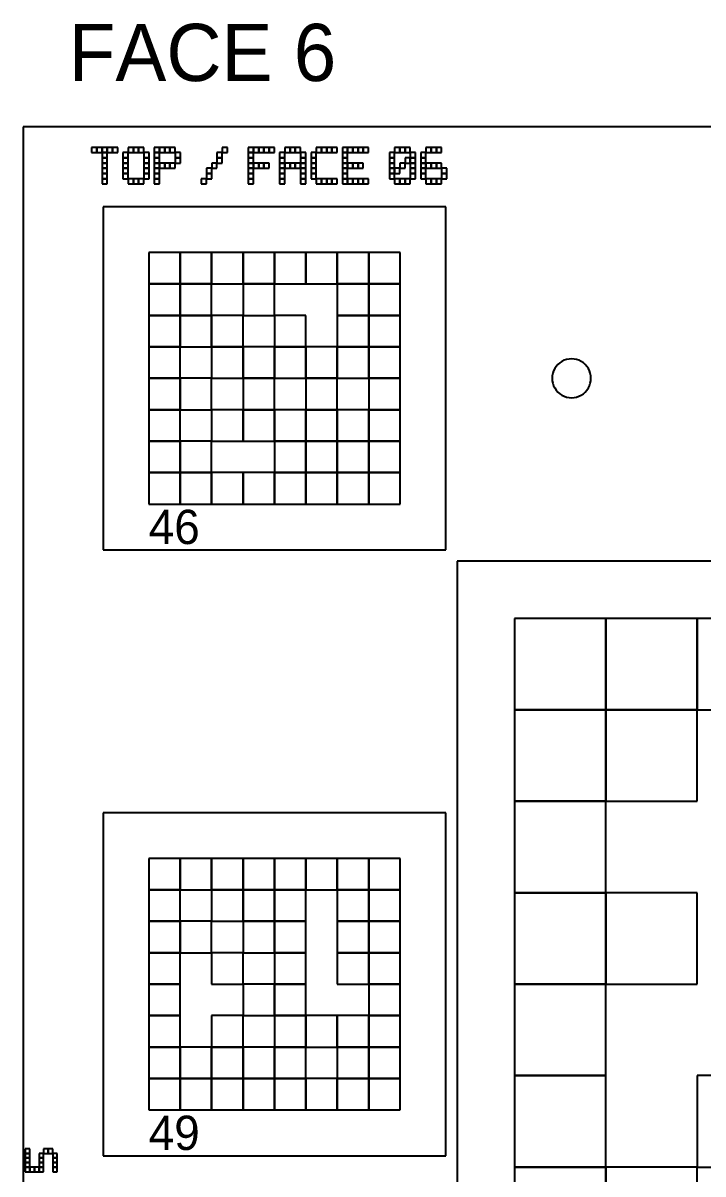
# Model space of a CAD drawing. Extents: x 0 to 490, y -8 to 329.
# Drawn here: x 340 to 399.5, y 58.4 to 159.1 of the extents above; entities that cross this region are included whole.
import ezdxf

# ---------------------------------------------------------------- set-up
doc = ezdxf.new("R2010")
doc.units = 0
for name, color, linetype in [('BLACK_POCKET', 7, 'CONTINUOUS'), ('BOARD_TEXT', 2, 'CONTINUOUS'), ('CUT', 1, 'CONTINUOUS'), ('LABEL', 3, 'CONTINUOUS'), ('MOUNT_HOLE', 5, 'CONTINUOUS'), ('QUIET_ZONE', 4, 'CONTINUOUS'), ('TAG_BOUNDARY', 8, 'CONTINUOUS')]:
    doc.layers.add(name, color=color, linetype=linetype)

msp = doc.modelspace()

# ---------------------------------------------------------------- linework, layer by layer
at = {"layer": 'BLACK_POCKET'}
for p, q in [((353.75, 139), (351, 139)), ((351, 139), (351, 136.25)), ((353.75, 136.25), (353.75, 139)), ((356.5, 139), (353.75, 139)), ((353.75, 139), (353.75, 136.25)), ((356.5, 136.25), (356.5, 139)), ((359.25, 139), (356.5, 139)), ((356.5, 139), (356.5, 136.25)), ((359.25, 136.25), (359.25, 139)), ((362, 139), (359.25, 139)), ((359.25, 139), (359.25, 136.25)), ((362, 136.25), (362, 139)), ((364.75, 139), (362, 139)), ((362, 139), (362, 136.25)), ((364.75, 136.25), (364.75, 139)), ((367.5, 139), (364.75, 139)), ((364.75, 139), (364.75, 136.25)), ((367.5, 136.25), (367.5, 139)), ((370.25, 139), (367.5, 139)), ((367.5, 139), (367.5, 136.25)), ((370.25, 136.25), (370.25, 139)), ((373, 139), (370.25, 139)), ((370.25, 139), (370.25, 136.25)), ((373, 136.25), (373, 139)), ((351, 136.25), (353.75, 136.25)), ((353.75, 136.25), (351, 136.25)), ((351, 136.25), (351, 133.5)), ((353.75, 136.25), (356.5, 136.25)), ((353.75, 133.5), (353.75, 136.25)), ((356.5, 136.25), (353.75, 136.25)), ((353.75, 136.25), (353.75, 133.5)), ((356.5, 136.25), (359.25, 136.25)), ((356.5, 133.5), (356.5, 136.25)), ((359.25, 136.25), (362, 136.25)), ((362, 136.25), (359.25, 136.25)), ((359.25, 136.25), (359.25, 133.5)), ((362, 136.25), (364.75, 136.25)), ((362, 133.5), (362, 136.25)), ((364.75, 136.25), (367.5, 136.25)), ((367.5, 136.25), (370.25, 136.25)), ((370.25, 136.25), (367.5, 136.25)), ((367.5, 136.25), (367.5, 133.5)), ((370.25, 136.25), (373, 136.25)), ((370.25, 133.5), (370.25, 136.25)), ((373, 136.25), (370.25, 136.25)), ((370.25, 136.25), (370.25, 133.5)), ((373, 133.5), (373, 136.25)), ((351, 133.5), (353.75, 133.5)), ((353.75, 133.5), (351, 133.5)), ((351, 133.5), (351, 130.75)), ((353.75, 133.5), (356.5, 133.5)), ((353.75, 130.75), (353.75, 133.5)), ((356.5, 133.5), (353.75, 133.5)), ((353.75, 133.5), (353.75, 130.75)), ((356.5, 130.75), (356.5, 133.5)), ((359.25, 133.5), (356.5, 133.5)), ((356.5, 133.5), (356.5, 130.75)), ((359.25, 133.5), (362, 133.5)), ((359.25, 130.75), (359.25, 133.5)), ((364.75, 133.5), (362, 133.5)), ((362, 133.5), (362, 130.75)), ((364.75, 130.75), (364.75, 133.5)), ((367.5, 133.5), (370.25, 133.5)), ((370.25, 133.5), (367.5, 133.5)), ((367.5, 133.5), (367.5, 130.75)), ((370.25, 133.5), (373, 133.5)), ((370.25, 130.75), (370.25, 133.5)), ((373, 133.5), (370.25, 133.5)), ((370.25, 133.5), (370.25, 130.75)), ((373, 130.75), (373, 133.5)), ((351, 130.75), (353.75, 130.75)), ((353.75, 130.75), (351, 130.75)), ((351, 130.75), (351, 128)), ((353.75, 130.75), (356.5, 130.75)), ((353.75, 128), (353.75, 130.75)), ((356.5, 130.75), (359.25, 130.75)), ((359.25, 130.75), (356.5, 130.75)), ((356.5, 130.75), (356.5, 128)), ((359.25, 128), (359.25, 130.75)), ((362, 130.75), (359.25, 130.75)), ((359.25, 130.75), (359.25, 128)), ((362, 130.75), (364.75, 130.75)), ((362, 128), (362, 130.75)), ((364.75, 130.75), (362, 130.75)), ((362, 130.75), (362, 128)), ((364.75, 128), (364.75, 130.75)), ((367.5, 130.75), (364.75, 130.75)), ((364.75, 130.75), (364.75, 128)), ((367.5, 130.75), (370.25, 130.75)), ((367.5, 128), (367.5, 130.75)), ((370.25, 130.75), (367.5, 130.75)), ((367.5, 130.75), (367.5, 128)), ((370.25, 130.75), (373, 130.75)), ((370.25, 128), (370.25, 130.75)), ((373, 130.75), (370.25, 130.75)), ((370.25, 130.75), (370.25, 128)), ((373, 128), (373, 130.75)), ((351, 128), (353.75, 128)), ((353.75, 128), (351, 128)), ((351, 128), (351, 125.25)), ((353.75, 125.25), (353.75, 128)), ((356.5, 128), (353.75, 128)), ((353.75, 128), (353.75, 125.25)), ((356.5, 128), (359.25, 128)), ((356.5, 125.25), (356.5, 128)), ((359.25, 128), (362, 128)), ((362, 128), (359.25, 128)), ((359.25, 128), (359.25, 125.25)), ((362, 128), (364.75, 128)), ((362, 125.25), (362, 128)), ((364.75, 128), (367.5, 128)), ((367.5, 128), (364.75, 128)), ((364.75, 128), (364.75, 125.25)), ((367.5, 128), (370.25, 128)), ((367.5, 125.25), (367.5, 128)), ((370.25, 128), (373, 128)), ((373, 128), (370.25, 128)), ((370.25, 128), (370.25, 125.25)), ((373, 125.25), (373, 128)), ((351, 125.25), (353.75, 125.25)), ((353.75, 125.25), (351, 125.25)), ((351, 125.25), (351, 122.5)), ((353.75, 125.25), (356.5, 125.25)), ((353.75, 122.5), (353.75, 125.25)), ((359.25, 125.25), (356.5, 125.25)), ((356.5, 125.25), (356.5, 122.5)), ((359.25, 125.25), (362, 125.25)), ((359.25, 122.5), (359.25, 125.25)), ((362, 125.25), (359.25, 125.25)), ((359.25, 125.25), (359.25, 122.5)), ((362, 122.5), (362, 125.25)), ((364.75, 125.25), (362, 125.25)), ((362, 125.25), (362, 122.5)), ((364.75, 125.25), (367.5, 125.25)), ((364.75, 122.5), (364.75, 125.25)), ((367.5, 125.25), (364.75, 125.25)), ((364.75, 125.25), (364.75, 122.5)), ((367.5, 122.5), (367.5, 125.25)), ((370.25, 125.25), (367.5, 125.25)), ((367.5, 125.25), (367.5, 122.5)), ((370.25, 125.25), (373, 125.25)), ((370.25, 122.5), (370.25, 125.25)), ((373, 125.25), (370.25, 125.25)), ((370.25, 125.25), (370.25, 122.5)), ((373, 122.5), (373, 125.25)), ((351, 122.5), (353.75, 122.5)), ((353.75, 122.5), (351, 122.5)), ((351, 122.5), (351, 119.75)), ((353.75, 119.75), (353.75, 122.5)), ((356.5, 122.5), (353.75, 122.5)), ((353.75, 122.5), (353.75, 119.75)), ((356.5, 122.5), (359.25, 122.5)), ((356.5, 119.75), (356.5, 122.5)), ((359.25, 122.5), (362, 122.5)), ((362, 122.5), (364.75, 122.5)), ((364.75, 122.5), (362, 122.5)), ((362, 122.5), (362, 119.75)), ((364.75, 122.5), (367.5, 122.5)), ((364.75, 119.75), (364.75, 122.5)), ((367.5, 122.5), (364.75, 122.5)), ((364.75, 122.5), (364.75, 119.75)), ((367.5, 122.5), (370.25, 122.5)), ((367.5, 119.75), (367.5, 122.5)), ((370.25, 122.5), (367.5, 122.5)), ((367.5, 122.5), (367.5, 119.75)), ((370.25, 122.5), (373, 122.5)), ((370.25, 119.75), (370.25, 122.5)), ((373, 122.5), (370.25, 122.5)), ((370.25, 122.5), (370.25, 119.75)), ((373, 119.75), (373, 122.5)), ((351, 119.75), (353.75, 119.75)), ((353.75, 119.75), (351, 119.75)), ((351, 119.75), (351, 117)), ((353.75, 119.75), (356.5, 119.75)), ((353.75, 117), (353.75, 119.75)), ((356.5, 119.75), (353.75, 119.75)), ((353.75, 119.75), (353.75, 117)), ((356.5, 117), (356.5, 119.75)), ((359.25, 119.75), (356.5, 119.75)), ((356.5, 119.75), (356.5, 117)), ((359.25, 117), (359.25, 119.75)), ((362, 119.75), (359.25, 119.75)), ((359.25, 119.75), (359.25, 117)), ((362, 119.75), (364.75, 119.75)), ((362, 117), (362, 119.75)), ((364.75, 119.75), (362, 119.75)), ((362, 119.75), (362, 117)), ((364.75, 119.75), (367.5, 119.75)), ((364.75, 117), (364.75, 119.75)), ((367.5, 119.75), (364.75, 119.75)), ((364.75, 119.75), (364.75, 117)), ((367.5, 119.75), (370.25, 119.75)), ((367.5, 117), (367.5, 119.75)), ((370.25, 119.75), (367.5, 119.75)), ((367.5, 119.75), (367.5, 117)), ((370.25, 119.75), (373, 119.75)), ((370.25, 117), (370.25, 119.75)), ((373, 119.75), (370.25, 119.75)), ((370.25, 119.75), (370.25, 117)), ((373, 117), (373, 119.75)), ((351, 117), (353.75, 117)), ((353.75, 117), (356.5, 117)), ((356.5, 117), (359.25, 117)), ((359.25, 117), (362, 117)), ((362, 117), (364.75, 117)), ((364.75, 117), (367.5, 117)), ((367.5, 117), (370.25, 117)), ((370.25, 117), (373, 117)), ((391, 107), (383, 107)), ((383, 107), (383, 99)), ((391, 99), (391, 107)), ((399, 107), (391, 107)), ((391, 107), (391, 99)), ((399, 99), (399, 107)), ((407, 107), (399, 107)), ((399, 107), (399, 99)), ((383, 99), (391, 99)), ((391, 99), (383, 99)), ((383, 99), (383, 91)), ((391, 99), (399, 99)), ((391, 91), (391, 99)), ((399, 99), (391, 99)), ((391, 99), (391, 91)), ((399, 99), (407, 99)), ((399, 91), (399, 99)), ((383, 91), (391, 91)), ((391, 91), (383, 91)), ((383, 91), (383, 83)), ((391, 91), (399, 91)), ((391, 83), (391, 91)), ((353.75, 86), (351, 86)), ((351, 86), (351, 83.25)), ((353.75, 83.25), (353.75, 86)), ((356.5, 86), (353.75, 86)), ((353.75, 86), (353.75, 83.25)), ((356.5, 83.25), (356.5, 86)), ((359.25, 86), (356.5, 86)), ((356.5, 86), (356.5, 83.25)), ((359.25, 83.25), (359.25, 86)), ((362, 86), (359.25, 86)), ((359.25, 86), (359.25, 83.25)), ((362, 83.25), (362, 86)), ((364.75, 86), (362, 86)), ((362, 86), (362, 83.25)), ((364.75, 83.25), (364.75, 86)), ((367.5, 86), (364.75, 86)), ((364.75, 86), (364.75, 83.25)), ((367.5, 83.25), (367.5, 86)), ((370.25, 86), (367.5, 86)), ((367.5, 86), (367.5, 83.25)), ((370.25, 83.25), (370.25, 86)), ((373, 86), (370.25, 86)), ((370.25, 86), (370.25, 83.25)), ((373, 83.25), (373, 86)), ((351, 83.25), (353.75, 83.25)), ((353.75, 83.25), (351, 83.25)), ((351, 83.25), (351, 80.5)), ((353.75, 83.25), (356.5, 83.25)), ((353.75, 80.5), (353.75, 83.25)), ((356.5, 83.25), (359.25, 83.25)), ((359.25, 83.25), (356.5, 83.25)), ((356.5, 83.25), (356.5, 80.5)), ((359.25, 83.25), (362, 83.25)), ((359.25, 80.5), (359.25, 83.25)), ((362, 83.25), (359.25, 83.25)), ((359.25, 83.25), (359.25, 80.5)), ((362, 83.25), (364.75, 83.25)), ((362, 80.5), (362, 83.25)), ((364.75, 83.25), (362, 83.25)), ((362, 83.25), (362, 80.5)), ((364.75, 83.25), (367.5, 83.25)), ((364.75, 80.5), (364.75, 83.25)), ((367.5, 83.25), (370.25, 83.25)), ((370.25, 83.25), (367.5, 83.25)), ((367.5, 83.25), (367.5, 80.5)), ((370.25, 83.25), (373, 83.25)), ((370.25, 80.5), (370.25, 83.25)), ((373, 83.25), (370.25, 83.25)), ((370.25, 83.25), (370.25, 80.5)), ((373, 80.5), (373, 83.25)), ((383, 83), (391, 83)), ((391, 83), (383, 83)), ((383, 83), (383, 75)), ((391, 75), (391, 83)), ((399, 83), (391, 83)), ((391, 83), (391, 75)), ((399, 75), (399, 83)), ((351, 80.5), (353.75, 80.5)), ((353.75, 80.5), (351, 80.5)), ((351, 80.5), (351, 77.75)), ((353.75, 77.75), (353.75, 80.5)), ((356.5, 80.5), (353.75, 80.5)), ((353.75, 80.5), (353.75, 77.75)), ((356.5, 80.5), (359.25, 80.5)), ((356.5, 77.75), (356.5, 80.5)), ((359.25, 80.5), (362, 80.5)), ((362, 80.5), (359.25, 80.5)), ((359.25, 80.5), (359.25, 77.75)), ((362, 80.5), (364.75, 80.5)), ((362, 77.75), (362, 80.5)), ((364.75, 80.5), (362, 80.5)), ((362, 80.5), (362, 77.75)), ((364.75, 77.75), (364.75, 80.5)), ((367.5, 80.5), (370.25, 80.5)), ((370.25, 80.5), (367.5, 80.5)), ((367.5, 80.5), (367.5, 77.75)), ((370.25, 80.5), (373, 80.5)), ((370.25, 77.75), (370.25, 80.5)), ((373, 80.5), (370.25, 80.5)), ((370.25, 80.5), (370.25, 77.75)), ((373, 77.75), (373, 80.5)), ((351, 77.75), (353.75, 77.75)), ((353.75, 77.75), (351, 77.75)), ((351, 77.75), (351, 75)), ((353.75, 77.75), (356.5, 77.75)), ((353.75, 75), (353.75, 77.75)), ((359.25, 77.75), (356.5, 77.75)), ((356.5, 77.75), (356.5, 75)), ((359.25, 77.75), (362, 77.75)), ((359.25, 75), (359.25, 77.75)), ((362, 77.75), (364.75, 77.75)), ((364.75, 77.75), (362, 77.75)), ((362, 77.75), (362, 75)), ((364.75, 75), (364.75, 77.75)), ((367.5, 77.75), (370.25, 77.75)), ((370.25, 77.75), (367.5, 77.75)), ((367.5, 77.75), (367.5, 75)), ((370.25, 77.75), (373, 77.75)), ((370.25, 75), (370.25, 77.75)), ((373, 77.75), (370.25, 77.75)), ((370.25, 77.75), (370.25, 75)), ((373, 75), (373, 77.75)), ((351, 75), (353.75, 75)), ((353.75, 75), (351, 75)), ((351, 75), (351, 72.25)), ((353.75, 72.25), (353.75, 75)), ((356.5, 75), (359.25, 75)), ((362, 75), (359.25, 75)), ((359.25, 75), (359.25, 72.25)), ((362, 75), (364.75, 75)), ((362, 72.25), (362, 75)), ((364.75, 75), (362, 75)), ((362, 75), (362, 72.25)), ((364.75, 72.25), (364.75, 75)), ((367.5, 75), (370.25, 75)), ((370.25, 75), (373, 75)), ((373, 75), (370.25, 75)), ((370.25, 75), (370.25, 72.25)), ((373, 72.25), (373, 75)), ((383, 75), (391, 75)), ((391, 75), (383, 75)), ((383, 75), (383, 67)), ((391, 75), (399, 75)), ((391, 67), (391, 75)), ((351, 72.25), (353.75, 72.25)), ((353.75, 72.25), (351, 72.25)), ((351, 72.25), (351, 69.5)), ((353.75, 69.5), (353.75, 72.25)), ((359.25, 72.25), (356.5, 72.25)), ((356.5, 72.25), (356.5, 69.5)), ((359.25, 72.25), (362, 72.25)), ((359.25, 69.5), (359.25, 72.25)), ((362, 72.25), (364.75, 72.25)), ((364.75, 72.25), (362, 72.25)), ((362, 72.25), (362, 69.5)), ((364.75, 69.5), (364.75, 72.25)), ((367.5, 72.25), (364.75, 72.25)), ((364.75, 72.25), (364.75, 69.5)), ((367.5, 69.5), (367.5, 72.25)), ((370.25, 72.25), (367.5, 72.25)), ((367.5, 72.25), (367.5, 69.5)), ((370.25, 72.25), (373, 72.25)), ((370.25, 69.5), (370.25, 72.25)), ((373, 72.25), (370.25, 72.25)), ((370.25, 72.25), (370.25, 69.5)), ((373, 69.5), (373, 72.25)), ((351, 69.5), (353.75, 69.5)), ((353.75, 69.5), (351, 69.5)), ((351, 69.5), (351, 66.75)), ((353.75, 66.75), (353.75, 69.5)), ((356.5, 69.5), (353.75, 69.5)), ((353.75, 69.5), (353.75, 66.75)), ((356.5, 69.5), (359.25, 69.5)), ((356.5, 66.75), (356.5, 69.5)), ((359.25, 69.5), (356.5, 69.5)), ((356.5, 69.5), (356.5, 66.75)), ((359.25, 66.75), (359.25, 69.5)), ((362, 69.5), (359.25, 69.5)), ((359.25, 69.5), (359.25, 66.75)), ((362, 69.5), (364.75, 69.5)), ((362, 66.75), (362, 69.5)), ((364.75, 69.5), (362, 69.5)), ((362, 69.5), (362, 66.75)), ((364.75, 69.5), (367.5, 69.5)), ((364.75, 66.75), (364.75, 69.5)), ((367.5, 69.5), (370.25, 69.5)), ((370.25, 69.5), (367.5, 69.5)), ((367.5, 69.5), (367.5, 66.75)), ((370.25, 69.5), (373, 69.5)), ((370.25, 66.75), (370.25, 69.5)), ((373, 69.5), (370.25, 69.5)), ((370.25, 69.5), (370.25, 66.75)), ((373, 66.75), (373, 69.5)), ((351, 66.75), (353.75, 66.75)), ((353.75, 66.75), (351, 66.75)), ((351, 66.75), (351, 64)), ((353.75, 66.75), (356.5, 66.75)), ((353.75, 64), (353.75, 66.75)), ((356.5, 66.75), (353.75, 66.75)), ((353.75, 66.75), (353.75, 64)), ((356.5, 66.75), (359.25, 66.75)), ((356.5, 64), (356.5, 66.75)), ((359.25, 66.75), (356.5, 66.75)), ((356.5, 66.75), (356.5, 64)), ((359.25, 66.75), (362, 66.75)), ((359.25, 64), (359.25, 66.75)), ((362, 66.75), (359.25, 66.75)), ((359.25, 66.75), (359.25, 64)), ((362, 66.75), (364.75, 66.75)), ((362, 64), (362, 66.75)), ((364.75, 66.75), (362, 66.75)), ((362, 66.75), (362, 64)), ((364.75, 64), (364.75, 66.75)), ((367.5, 66.75), (364.75, 66.75)), ((364.75, 66.75), (364.75, 64)), ((367.5, 66.75), (370.25, 66.75)), ((367.5, 64), (367.5, 66.75)), ((370.25, 66.75), (367.5, 66.75)), ((367.5, 66.75), (367.5, 64)), ((370.25, 66.75), (373, 66.75)), ((370.25, 64), (370.25, 66.75)), ((373, 66.75), (370.25, 66.75)), ((370.25, 66.75), (370.25, 64)), ((373, 64), (373, 66.75)), ((383, 67), (391, 67)), ((391, 67), (383, 67)), ((383, 67), (383, 59)), ((391, 59), (391, 67)), ((407, 67), (399, 67)), ((399, 67), (399, 59)), ((351, 64), (353.75, 64)), ((353.75, 64), (356.5, 64)), ((356.5, 64), (359.25, 64)), ((359.25, 64), (362, 64)), ((362, 64), (364.75, 64)), ((364.75, 64), (367.5, 64)), ((367.5, 64), (370.25, 64)), ((370.25, 64), (373, 64)), ((383, 59), (391, 59)), ((391, 59), (383, 59)), ((383, 59), (383, 51)), ((391, 51), (391, 59)), ((399, 59), (391, 59)), ((391, 59), (391, 51)), ((399, 59), (407, 59)), ((399, 51), (399, 59))]:
    msp.add_line(p, q, dxfattribs=at)
at = {"layer": 'BOARD_TEXT'}
for p, q in [((346.457143, 148.2), (346, 148.2)), ((346, 148.2), (346, 147.742857)), ((346.457143, 147.742857), (346.457143, 148.2)), ((346.914286, 148.2), (346.457143, 148.2)), ((346.457143, 148.2), (346.457143, 147.742857)), ((346.914286, 147.742857), (346.914286, 148.2)), ((347.371429, 148.2), (346.914286, 148.2)), ((346.914286, 148.2), (346.914286, 147.742857)), ((347.371429, 147.742857), (347.371429, 148.2)), ((347.828571, 148.2), (347.371429, 148.2)), ((347.371429, 148.2), (347.371429, 147.742857)), ((347.828571, 147.742857), (347.828571, 148.2)), ((348.285714, 148.2), (347.828571, 148.2)), ((347.828571, 148.2), (347.828571, 147.742857)), ((348.285714, 147.742857), (348.285714, 148.2)), ((349.657143, 148.2), (349.2, 148.2)), ((349.2, 148.2), (349.2, 147.742857)), ((349.657143, 147.742857), (349.657143, 148.2)), ((350.114286, 148.2), (349.657143, 148.2)), ((349.657143, 148.2), (349.657143, 147.742857)), ((350.114286, 147.742857), (350.114286, 148.2)), ((350.571429, 148.2), (350.114286, 148.2)), ((350.114286, 148.2), (350.114286, 147.742857)), ((350.571429, 147.742857), (350.571429, 148.2)), ((351.942857, 148.2), (351.485714, 148.2)), ((351.485714, 148.2), (351.485714, 147.742857)), ((351.942857, 147.742857), (351.942857, 148.2)), ((352.4, 148.2), (351.942857, 148.2)), ((351.942857, 148.2), (351.942857, 147.742857)), ((352.4, 147.742857), (352.4, 148.2)), ((352.857143, 148.2), (352.4, 148.2)), ((352.4, 148.2), (352.4, 147.742857)), ((352.857143, 147.742857), (352.857143, 148.2)), ((353.314286, 148.2), (352.857143, 148.2)), ((352.857143, 148.2), (352.857143, 147.742857)), ((353.314286, 147.742857), (353.314286, 148.2)), ((357.885714, 148.2), (357.428571, 148.2)), ((357.428571, 148.2), (357.428571, 147.742857)), ((357.885714, 147.742857), (357.885714, 148.2)), ((360.171429, 148.2), (359.714286, 148.2)), ((359.714286, 148.2), (359.714286, 147.742857)), ((360.171429, 147.742857), (360.171429, 148.2)), ((360.628571, 148.2), (360.171429, 148.2)), ((360.171429, 148.2), (360.171429, 147.742857)), ((360.628571, 147.742857), (360.628571, 148.2)), ((361.085714, 148.2), (360.628571, 148.2)), ((360.628571, 148.2), (360.628571, 147.742857)), ((361.085714, 147.742857), (361.085714, 148.2)), ((361.542857, 148.2), (361.085714, 148.2)), ((361.085714, 148.2), (361.085714, 147.742857)), ((361.542857, 147.742857), (361.542857, 148.2)), ((362, 148.2), (361.542857, 148.2)), ((361.542857, 148.2), (361.542857, 147.742857)), ((362, 147.742857), (362, 148.2)), ((363.371429, 148.2), (362.914286, 148.2)), ((362.914286, 148.2), (362.914286, 147.742857)), ((363.371429, 147.742857), (363.371429, 148.2)), ((363.828571, 148.2), (363.371429, 148.2)), ((363.371429, 148.2), (363.371429, 147.742857)), ((363.828571, 147.742857), (363.828571, 148.2)), ((364.285714, 148.2), (363.828571, 148.2)), ((363.828571, 148.2), (363.828571, 147.742857)), ((364.285714, 147.742857), (364.285714, 148.2)), ((366.114286, 148.2), (365.657143, 148.2)), ((365.657143, 148.2), (365.657143, 147.742857)), ((366.114286, 147.742857), (366.114286, 148.2)), ((366.571429, 148.2), (366.114286, 148.2)), ((366.114286, 148.2), (366.114286, 147.742857)), ((366.571429, 147.742857), (366.571429, 148.2)), ((367.028571, 148.2), (366.571429, 148.2)), ((366.571429, 148.2), (366.571429, 147.742857)), ((367.028571, 147.742857), (367.028571, 148.2)), ((367.485714, 148.2), (367.028571, 148.2)), ((367.028571, 148.2), (367.028571, 147.742857)), ((367.485714, 147.742857), (367.485714, 148.2)), ((368.4, 148.2), (367.942857, 148.2)), ((367.942857, 148.2), (367.942857, 147.742857)), ((368.4, 147.742857), (368.4, 148.2)), ((368.857143, 148.2), (368.4, 148.2)), ((368.4, 148.2), (368.4, 147.742857)), ((368.857143, 147.742857), (368.857143, 148.2)), ((369.314286, 148.2), (368.857143, 148.2)), ((368.857143, 148.2), (368.857143, 147.742857)), ((369.314286, 147.742857), (369.314286, 148.2)), ((369.771429, 148.2), (369.314286, 148.2)), ((369.314286, 148.2), (369.314286, 147.742857)), ((369.771429, 147.742857), (369.771429, 148.2)), ((370.228571, 148.2), (369.771429, 148.2)), ((369.771429, 148.2), (369.771429, 147.742857)), ((370.228571, 147.742857), (370.228571, 148.2)), ((372.971429, 148.2), (372.514286, 148.2)), ((372.514286, 148.2), (372.514286, 147.742857)), ((372.971429, 147.742857), (372.971429, 148.2)), ((373.428571, 148.2), (372.971429, 148.2)), ((372.971429, 148.2), (372.971429, 147.742857)), ((373.428571, 147.742857), (373.428571, 148.2)), ((373.885714, 148.2), (373.428571, 148.2)), ((373.428571, 148.2), (373.428571, 147.742857)), ((373.885714, 147.742857), (373.885714, 148.2)), ((375.714286, 148.2), (375.257143, 148.2)), ((375.257143, 148.2), (375.257143, 147.742857)), ((375.714286, 147.742857), (375.714286, 148.2)), ((376.171429, 148.2), (375.714286, 148.2)), ((375.714286, 148.2), (375.714286, 147.742857)), ((376.171429, 147.742857), (376.171429, 148.2)), ((376.628571, 148.2), (376.171429, 148.2)), ((376.171429, 148.2), (376.171429, 147.742857)), ((376.628571, 147.742857), (376.628571, 148.2)), ((346, 147.742857), (346.457143, 147.742857)), ((346.457143, 147.742857), (346.914286, 147.742857)), ((346.914286, 147.742857), (347.371429, 147.742857)), ((347.371429, 147.742857), (346.914286, 147.742857)), ((346.914286, 147.742857), (346.914286, 147.285714)), ((346.914286, 147.285714), (347.371429, 147.285714)), ((347.371429, 147.285714), (346.914286, 147.285714)), ((346.914286, 147.285714), (346.914286, 146.828571)), ((347.371429, 147.742857), (347.828571, 147.742857)), ((347.371429, 147.285714), (347.371429, 147.742857)), ((347.371429, 146.828571), (347.371429, 147.285714)), ((347.828571, 147.742857), (348.285714, 147.742857)), ((349.2, 147.742857), (348.742857, 147.742857)), ((348.742857, 147.742857), (348.742857, 147.285714)), ((348.742857, 147.285714), (349.2, 147.285714)), ((349.2, 147.285714), (348.742857, 147.285714)), ((348.742857, 147.285714), (348.742857, 146.828571)), ((349.2, 147.742857), (349.657143, 147.742857)), ((349.2, 147.285714), (349.2, 147.742857)), ((349.2, 146.828571), (349.2, 147.285714)), ((349.657143, 147.742857), (350.114286, 147.742857)), ((350.114286, 147.742857), (350.571429, 147.742857)), ((351.028571, 147.742857), (350.571429, 147.742857)), ((350.571429, 147.742857), (350.571429, 147.285714)), ((350.571429, 147.285714), (351.028571, 147.285714)), ((351.028571, 147.285714), (350.571429, 147.285714)), ((350.571429, 147.285714), (350.571429, 146.828571)), ((351.028571, 147.285714), (351.028571, 147.742857)), ((351.028571, 146.828571), (351.028571, 147.285714)), ((351.485714, 147.742857), (351.942857, 147.742857)), ((351.942857, 147.742857), (351.485714, 147.742857)), ((351.485714, 147.742857), (351.485714, 147.285714)), ((351.485714, 147.285714), (351.942857, 147.285714)), ((351.942857, 147.285714), (351.485714, 147.285714)), ((351.485714, 147.285714), (351.485714, 146.828571)), ((351.942857, 147.742857), (352.4, 147.742857)), ((351.942857, 147.285714), (351.942857, 147.742857)), ((351.942857, 146.828571), (351.942857, 147.285714)), ((352.4, 147.742857), (352.857143, 147.742857)), ((352.857143, 147.742857), (353.314286, 147.742857)), ((353.771429, 147.742857), (353.314286, 147.742857)), ((353.314286, 147.742857), (353.314286, 147.285714)), ((353.314286, 147.285714), (353.771429, 147.285714)), ((353.771429, 147.285714), (353.314286, 147.285714)), ((353.314286, 147.285714), (353.314286, 146.828571)), ((353.771429, 147.285714), (353.771429, 147.742857)), ((353.771429, 146.828571), (353.771429, 147.285714)), ((357.428571, 147.742857), (356.971429, 147.742857)), ((356.971429, 147.742857), (356.971429, 147.285714)), ((356.971429, 147.285714), (357.428571, 147.285714)), ((357.428571, 147.285714), (356.971429, 147.285714)), ((356.971429, 147.285714), (356.971429, 146.828571)), ((357.428571, 147.742857), (357.885714, 147.742857)), ((357.428571, 147.285714), (357.428571, 147.742857)), ((357.428571, 146.828571), (357.428571, 147.285714)), ((359.714286, 147.742857), (360.171429, 147.742857)), ((360.171429, 147.742857), (359.714286, 147.742857)), ((359.714286, 147.742857), (359.714286, 147.285714)), ((359.714286, 147.285714), (360.171429, 147.285714)), ((360.171429, 147.285714), (359.714286, 147.285714)), ((359.714286, 147.285714), (359.714286, 146.828571)), ((360.171429, 147.742857), (360.628571, 147.742857)), ((360.171429, 147.285714), (360.171429, 147.742857)), ((360.171429, 146.828571), (360.171429, 147.285714)), ((360.628571, 147.742857), (361.085714, 147.742857)), ((361.085714, 147.742857), (361.542857, 147.742857)), ((361.542857, 147.742857), (362, 147.742857)), ((362.914286, 147.742857), (362.457143, 147.742857)), ((362.457143, 147.742857), (362.457143, 147.285714)), ((362.457143, 147.285714), (362.914286, 147.285714)), ((362.914286, 147.285714), (362.457143, 147.285714)), ((362.457143, 147.285714), (362.457143, 146.828571)), ((362.914286, 147.742857), (363.371429, 147.742857)), ((362.914286, 147.285714), (362.914286, 147.742857)), ((362.914286, 146.828571), (362.914286, 147.285714)), ((363.371429, 147.742857), (363.828571, 147.742857)), ((363.828571, 147.742857), (364.285714, 147.742857)), ((364.742857, 147.742857), (364.285714, 147.742857)), ((364.285714, 147.742857), (364.285714, 147.285714)), ((364.285714, 147.285714), (364.742857, 147.285714)), ((364.742857, 147.285714), (364.285714, 147.285714)), ((364.285714, 147.285714), (364.285714, 146.828571)), ((364.742857, 147.285714), (364.742857, 147.742857)), ((364.742857, 146.828571), (364.742857, 147.285714)), ((365.657143, 147.742857), (365.2, 147.742857)), ((365.2, 147.742857), (365.2, 147.285714)), ((365.2, 147.285714), (365.657143, 147.285714)), ((365.657143, 147.285714), (365.2, 147.285714)), ((365.2, 147.285714), (365.2, 146.828571)), ((365.657143, 147.742857), (366.114286, 147.742857)), ((365.657143, 147.285714), (365.657143, 147.742857)), ((365.657143, 146.828571), (365.657143, 147.285714)), ((366.114286, 147.742857), (366.571429, 147.742857)), ((366.571429, 147.742857), (367.028571, 147.742857)), ((367.028571, 147.742857), (367.485714, 147.742857)), ((367.942857, 147.742857), (368.4, 147.742857)), ((368.4, 147.742857), (367.942857, 147.742857)), ((367.942857, 147.742857), (367.942857, 147.285714)), ((367.942857, 147.285714), (368.4, 147.285714)), ((368.4, 147.285714), (367.942857, 147.285714)), ((367.942857, 147.285714), (367.942857, 146.828571)), ((368.4, 147.742857), (368.857143, 147.742857)), ((368.4, 147.285714), (368.4, 147.742857)), ((368.4, 146.828571), (368.4, 147.285714)), ((368.857143, 147.742857), (369.314286, 147.742857)), ((369.314286, 147.742857), (369.771429, 147.742857)), ((369.771429, 147.742857), (370.228571, 147.742857)), ((372.514286, 147.742857), (372.057143, 147.742857)), ((372.057143, 147.742857), (372.057143, 147.285714)), ((372.057143, 147.285714), (372.514286, 147.285714)), ((372.514286, 147.285714), (372.057143, 147.285714)), ((372.057143, 147.285714), (372.057143, 146.828571)), ((372.514286, 147.742857), (372.971429, 147.742857)), ((372.514286, 147.285714), (372.514286, 147.742857)), ((372.514286, 146.828571), (372.514286, 147.285714)), ((372.971429, 147.742857), (373.428571, 147.742857)), ((373.428571, 147.742857), (373.885714, 147.742857)), ((373.885714, 147.285714), (373.428571, 147.285714)), ((373.428571, 147.285714), (373.428571, 146.828571)), ((374.342857, 147.742857), (373.885714, 147.742857)), ((373.885714, 147.742857), (373.885714, 147.285714)), ((373.885714, 147.285714), (374.342857, 147.285714)), ((373.885714, 146.828571), (373.885714, 147.285714)), ((374.342857, 147.285714), (373.885714, 147.285714)), ((373.885714, 147.285714), (373.885714, 146.828571)), ((374.342857, 147.285714), (374.342857, 147.742857)), ((374.342857, 146.828571), (374.342857, 147.285714)), ((375.257143, 147.742857), (374.8, 147.742857)), ((374.8, 147.742857), (374.8, 147.285714)), ((374.8, 147.285714), (375.257143, 147.285714)), ((375.257143, 147.285714), (374.8, 147.285714)), ((374.8, 147.285714), (374.8, 146.828571)), ((375.257143, 147.742857), (375.714286, 147.742857)), ((375.257143, 147.285714), (375.257143, 147.742857)), ((375.257143, 146.828571), (375.257143, 147.285714)), ((375.714286, 147.742857), (376.171429, 147.742857)), ((376.171429, 147.742857), (376.628571, 147.742857)), ((346.914286, 146.828571), (347.371429, 146.828571)), ((347.371429, 146.828571), (346.914286, 146.828571)), ((346.914286, 146.828571), (346.914286, 146.371429)), ((346.914286, 146.371429), (347.371429, 146.371429)), ((347.371429, 146.371429), (346.914286, 146.371429)), ((346.914286, 146.371429), (346.914286, 145.914286)), ((347.371429, 146.371429), (347.371429, 146.828571)), ((347.371429, 145.914286), (347.371429, 146.371429)), ((348.742857, 146.828571), (349.2, 146.828571)), ((349.2, 146.828571), (348.742857, 146.828571)), ((348.742857, 146.828571), (348.742857, 146.371429)), ((348.742857, 146.371429), (349.2, 146.371429)), ((349.2, 146.371429), (348.742857, 146.371429)), ((348.742857, 146.371429), (348.742857, 145.914286)), ((349.2, 146.371429), (349.2, 146.828571)), ((349.2, 145.914286), (349.2, 146.371429)), ((350.571429, 146.828571), (351.028571, 146.828571)), ((351.028571, 146.828571), (350.571429, 146.828571)), ((350.571429, 146.828571), (350.571429, 146.371429)), ((350.571429, 146.371429), (351.028571, 146.371429)), ((351.028571, 146.371429), (350.571429, 146.371429)), ((350.571429, 146.371429), (350.571429, 145.914286)), ((351.028571, 146.371429), (351.028571, 146.828571)), ((351.028571, 145.914286), (351.028571, 146.371429)), ((351.485714, 146.828571), (351.942857, 146.828571)), ((351.942857, 146.828571), (351.485714, 146.828571)), ((351.485714, 146.828571), (351.485714, 146.371429)), ((351.485714, 146.371429), (351.942857, 146.371429)), ((351.942857, 146.371429), (351.485714, 146.371429)), ((351.485714, 146.371429), (351.485714, 145.914286)), ((351.942857, 146.371429), (351.942857, 146.828571)), ((352.4, 146.828571), (351.942857, 146.828571)), ((351.942857, 146.828571), (351.942857, 146.371429)), ((351.942857, 146.371429), (352.4, 146.371429)), ((351.942857, 145.914286), (351.942857, 146.371429)), ((352.4, 146.371429), (352.4, 146.828571)), ((352.857143, 146.828571), (352.4, 146.828571)), ((352.4, 146.828571), (352.4, 146.371429)), ((352.4, 146.371429), (352.857143, 146.371429)), ((352.857143, 146.371429), (352.857143, 146.828571)), ((353.314286, 146.828571), (352.857143, 146.828571)), ((352.857143, 146.828571), (352.857143, 146.371429)), ((352.857143, 146.371429), (353.314286, 146.371429)), ((353.314286, 146.828571), (353.771429, 146.828571)), ((353.314286, 146.371429), (353.314286, 146.828571)), ((356.514286, 146.371429), (356.057143, 146.371429)), ((356.057143, 146.371429), (356.057143, 145.914286)), ((356.971429, 146.828571), (356.514286, 146.828571)), ((356.514286, 146.828571), (356.514286, 146.371429)), ((356.514286, 146.371429), (356.971429, 146.371429)), ((356.514286, 145.914286), (356.514286, 146.371429)), ((356.971429, 146.828571), (357.428571, 146.828571)), ((356.971429, 146.371429), (356.971429, 146.828571)), ((359.714286, 146.828571), (360.171429, 146.828571)), ((360.171429, 146.828571), (359.714286, 146.828571)), ((359.714286, 146.828571), (359.714286, 146.371429)), ((359.714286, 146.371429), (360.171429, 146.371429)), ((360.171429, 146.371429), (359.714286, 146.371429)), ((359.714286, 146.371429), (359.714286, 145.914286)), ((360.171429, 146.371429), (360.171429, 146.828571)), ((360.628571, 146.828571), (360.171429, 146.828571)), ((360.171429, 146.828571), (360.171429, 146.371429)), ((360.171429, 146.371429), (360.628571, 146.371429)), ((360.171429, 145.914286), (360.171429, 146.371429)), ((360.628571, 146.371429), (360.628571, 146.828571)), ((361.085714, 146.828571), (360.628571, 146.828571)), ((360.628571, 146.828571), (360.628571, 146.371429)), ((360.628571, 146.371429), (361.085714, 146.371429)), ((361.085714, 146.371429), (361.085714, 146.828571)), ((361.542857, 146.828571), (361.085714, 146.828571)), ((361.085714, 146.828571), (361.085714, 146.371429)), ((361.085714, 146.371429), (361.542857, 146.371429)), ((361.542857, 146.371429), (361.542857, 146.828571)), ((362.457143, 146.828571), (362.914286, 146.828571)), ((362.914286, 146.828571), (362.457143, 146.828571)), ((362.457143, 146.828571), (362.457143, 146.371429)), ((362.457143, 146.371429), (362.914286, 146.371429)), ((362.914286, 146.371429), (362.457143, 146.371429)), ((362.457143, 146.371429), (362.457143, 145.914286)), ((362.914286, 146.371429), (362.914286, 146.828571)), ((363.371429, 146.828571), (362.914286, 146.828571)), ((362.914286, 146.828571), (362.914286, 146.371429)), ((362.914286, 146.371429), (363.371429, 146.371429)), ((362.914286, 145.914286), (362.914286, 146.371429)), ((363.371429, 146.371429), (363.371429, 146.828571)), ((363.828571, 146.828571), (363.371429, 146.828571)), ((363.371429, 146.828571), (363.371429, 146.371429)), ((363.371429, 146.371429), (363.828571, 146.371429)), ((363.828571, 146.371429), (363.828571, 146.828571)), ((364.285714, 146.828571), (363.828571, 146.828571)), ((363.828571, 146.828571), (363.828571, 146.371429)), ((363.828571, 146.371429), (364.285714, 146.371429)), ((364.285714, 146.828571), (364.742857, 146.828571)), ((364.285714, 146.371429), (364.285714, 146.828571)), ((364.742857, 146.828571), (364.285714, 146.828571)), ((364.285714, 146.828571), (364.285714, 146.371429)), ((364.285714, 146.371429), (364.742857, 146.371429)), ((364.742857, 146.371429), (364.285714, 146.371429)), ((364.285714, 146.371429), (364.285714, 145.914286)), ((364.742857, 146.371429), (364.742857, 146.828571)), ((364.742857, 145.914286), (364.742857, 146.371429)), ((365.2, 146.828571), (365.657143, 146.828571)), ((365.657143, 146.828571), (365.2, 146.828571)), ((365.2, 146.828571), (365.2, 146.371429)), ((365.2, 146.371429), (365.657143, 146.371429)), ((365.657143, 146.371429), (365.2, 146.371429)), ((365.2, 146.371429), (365.2, 145.914286)), ((365.657143, 146.371429), (365.657143, 146.828571)), ((365.657143, 145.914286), (365.657143, 146.371429)), ((367.942857, 146.828571), (368.4, 146.828571)), ((368.4, 146.828571), (367.942857, 146.828571)), ((367.942857, 146.828571), (367.942857, 146.371429)), ((367.942857, 146.371429), (368.4, 146.371429)), ((368.4, 146.371429), (367.942857, 146.371429)), ((367.942857, 146.371429), (367.942857, 145.914286)), ((368.4, 146.371429), (368.4, 146.828571)), ((368.857143, 146.828571), (368.4, 146.828571)), ((368.4, 146.828571), (368.4, 146.371429)), ((368.4, 146.371429), (368.857143, 146.371429)), ((368.4, 145.914286), (368.4, 146.371429)), ((368.857143, 146.371429), (368.857143, 146.828571)), ((369.314286, 146.828571), (368.857143, 146.828571)), ((368.857143, 146.828571), (368.857143, 146.371429)), ((368.857143, 146.371429), (369.314286, 146.371429)), ((369.314286, 146.371429), (369.314286, 146.828571)), ((369.771429, 146.828571), (369.314286, 146.828571)), ((369.314286, 146.828571), (369.314286, 146.371429)), ((369.314286, 146.371429), (369.771429, 146.371429)), ((369.771429, 146.371429), (369.771429, 146.828571)), ((372.057143, 146.828571), (372.514286, 146.828571)), ((372.514286, 146.828571), (372.057143, 146.828571)), ((372.057143, 146.828571), (372.057143, 146.371429)), ((372.057143, 146.371429), (372.514286, 146.371429)), ((372.514286, 146.371429), (372.057143, 146.371429)), ((372.057143, 146.371429), (372.057143, 145.914286)), ((372.514286, 146.371429), (372.514286, 146.828571)), ((372.514286, 145.914286), (372.514286, 146.371429)), ((372.971429, 146.371429), (372.514286, 146.371429)), ((372.514286, 146.371429), (372.514286, 145.914286)), ((373.428571, 146.828571), (372.971429, 146.828571)), ((372.971429, 146.828571), (372.971429, 146.371429)), ((372.971429, 146.371429), (373.428571, 146.371429)), ((372.971429, 145.914286), (372.971429, 146.371429)), ((373.428571, 146.828571), (373.885714, 146.828571)), ((373.428571, 146.371429), (373.428571, 146.828571)), ((373.885714, 146.828571), (374.342857, 146.828571)), ((374.342857, 146.828571), (373.885714, 146.828571)), ((373.885714, 146.828571), (373.885714, 146.371429)), ((373.885714, 146.371429), (374.342857, 146.371429)), ((374.342857, 146.371429), (373.885714, 146.371429)), ((373.885714, 146.371429), (373.885714, 145.914286)), ((374.342857, 146.371429), (374.342857, 146.828571)), ((374.342857, 145.914286), (374.342857, 146.371429)), ((374.8, 146.828571), (375.257143, 146.828571)), ((375.257143, 146.828571), (374.8, 146.828571)), ((374.8, 146.828571), (374.8, 146.371429)), ((374.8, 146.371429), (375.257143, 146.371429)), ((375.257143, 146.371429), (374.8, 146.371429)), ((374.8, 146.371429), (374.8, 145.914286)), ((375.257143, 146.371429), (375.257143, 146.828571)), ((375.714286, 146.828571), (375.257143, 146.828571)), ((375.257143, 146.828571), (375.257143, 146.371429)), ((375.257143, 146.371429), (375.714286, 146.371429)), ((375.257143, 145.914286), (375.257143, 146.371429)), ((375.714286, 146.371429), (375.714286, 146.828571)), ((376.171429, 146.828571), (375.714286, 146.828571)), ((375.714286, 146.828571), (375.714286, 146.371429)), ((375.714286, 146.371429), (376.171429, 146.371429)), ((376.171429, 146.371429), (376.171429, 146.828571)), ((376.628571, 146.828571), (376.171429, 146.828571)), ((376.171429, 146.828571), (376.171429, 146.371429)), ((376.171429, 146.371429), (376.628571, 146.371429)), ((376.628571, 146.371429), (376.628571, 146.828571)), ((377.085714, 146.371429), (376.628571, 146.371429)), ((376.628571, 146.371429), (376.628571, 145.914286)), ((377.085714, 145.914286), (377.085714, 146.371429)), ((346.914286, 145.914286), (347.371429, 145.914286)), ((347.371429, 145.914286), (346.914286, 145.914286)), ((346.914286, 145.914286), (346.914286, 145.457143)), ((346.914286, 145.457143), (347.371429, 145.457143)), ((347.371429, 145.457143), (346.914286, 145.457143)), ((346.914286, 145.457143), (346.914286, 145)), ((346.914286, 145), (347.371429, 145)), ((347.371429, 145.457143), (347.371429, 145.914286)), ((347.371429, 145), (347.371429, 145.457143)), ((348.742857, 145.914286), (349.2, 145.914286)), ((349.2, 145.914286), (348.742857, 145.914286)), ((348.742857, 145.914286), (348.742857, 145.457143)), ((348.742857, 145.457143), (349.2, 145.457143)), ((349.2, 145.457143), (349.2, 145.914286)), ((349.657143, 145.457143), (349.2, 145.457143)), ((349.2, 145.457143), (349.2, 145)), ((349.2, 145), (349.657143, 145)), ((349.657143, 145), (349.657143, 145.457143)), ((350.114286, 145.457143), (349.657143, 145.457143)), ((349.657143, 145.457143), (349.657143, 145)), ((349.657143, 145), (350.114286, 145)), ((350.114286, 145), (350.114286, 145.457143)), ((350.571429, 145.457143), (350.114286, 145.457143)), ((350.114286, 145.457143), (350.114286, 145)), ((350.114286, 145), (350.571429, 145)), ((350.571429, 145.914286), (351.028571, 145.914286)), ((351.028571, 145.914286), (350.571429, 145.914286)), ((350.571429, 145.914286), (350.571429, 145.457143)), ((350.571429, 145.457143), (351.028571, 145.457143)), ((350.571429, 145), (350.571429, 145.457143)), ((351.028571, 145.457143), (351.028571, 145.914286)), ((351.485714, 145.914286), (351.942857, 145.914286)), ((351.942857, 145.914286), (351.485714, 145.914286)), ((351.485714, 145.914286), (351.485714, 145.457143)), ((351.485714, 145.457143), (351.942857, 145.457143)), ((351.942857, 145.457143), (351.485714, 145.457143)), ((351.485714, 145.457143), (351.485714, 145)), ((351.485714, 145), (351.942857, 145)), ((351.942857, 145.457143), (351.942857, 145.914286)), ((351.942857, 145), (351.942857, 145.457143)), ((356.057143, 145.457143), (355.6, 145.457143)), ((355.6, 145.457143), (355.6, 145)), ((355.6, 145), (356.057143, 145)), ((356.057143, 145.914286), (356.514286, 145.914286)), ((356.514286, 145.914286), (356.057143, 145.914286)), ((356.057143, 145.914286), (356.057143, 145.457143)), ((356.057143, 145.457143), (356.514286, 145.457143)), ((356.057143, 145), (356.057143, 145.457143)), ((356.514286, 145.457143), (356.514286, 145.914286)), ((359.714286, 145.914286), (360.171429, 145.914286)), ((360.171429, 145.914286), (359.714286, 145.914286)), ((359.714286, 145.914286), (359.714286, 145.457143)), ((359.714286, 145.457143), (360.171429, 145.457143)), ((360.171429, 145.457143), (359.714286, 145.457143)), ((359.714286, 145.457143), (359.714286, 145)), ((359.714286, 145), (360.171429, 145)), ((360.171429, 145.457143), (360.171429, 145.914286)), ((360.171429, 145), (360.171429, 145.457143)), ((362.457143, 145.914286), (362.914286, 145.914286)), ((362.914286, 145.914286), (362.457143, 145.914286)), ((362.457143, 145.914286), (362.457143, 145.457143)), ((362.457143, 145.457143), (362.914286, 145.457143)), ((362.914286, 145.457143), (362.457143, 145.457143)), ((362.457143, 145.457143), (362.457143, 145)), ((362.457143, 145), (362.914286, 145)), ((362.914286, 145.457143), (362.914286, 145.914286)), ((362.914286, 145), (362.914286, 145.457143)), ((364.285714, 145.914286), (364.742857, 145.914286)), ((364.742857, 145.914286), (364.285714, 145.914286)), ((364.285714, 145.914286), (364.285714, 145.457143)), ((364.285714, 145.457143), (364.742857, 145.457143)), ((364.742857, 145.457143), (364.285714, 145.457143)), ((364.285714, 145.457143), (364.285714, 145)), ((364.285714, 145), (364.742857, 145)), ((364.742857, 145.457143), (364.742857, 145.914286)), ((364.742857, 145), (364.742857, 145.457143)), ((365.2, 145.914286), (365.657143, 145.914286)), ((365.657143, 145.914286), (365.2, 145.914286)), ((365.2, 145.914286), (365.2, 145.457143)), ((365.2, 145.457143), (365.657143, 145.457143)), ((365.657143, 145.457143), (365.657143, 145.914286)), ((366.114286, 145.457143), (365.657143, 145.457143)), ((365.657143, 145.457143), (365.657143, 145)), ((365.657143, 145), (366.114286, 145)), ((366.114286, 145), (366.114286, 145.457143)), ((366.571429, 145.457143), (366.114286, 145.457143)), ((366.114286, 145.457143), (366.114286, 145)), ((366.114286, 145), (366.571429, 145)), ((366.571429, 145), (366.571429, 145.457143)), ((367.028571, 145.457143), (366.571429, 145.457143)), ((366.571429, 145.457143), (366.571429, 145)), ((366.571429, 145), (367.028571, 145)), ((367.028571, 145), (367.028571, 145.457143)), ((367.485714, 145.457143), (367.028571, 145.457143)), ((367.028571, 145.457143), (367.028571, 145)), ((367.028571, 145), (367.485714, 145)), ((367.485714, 145), (367.485714, 145.457143)), ((367.942857, 145.914286), (368.4, 145.914286)), ((368.4, 145.914286), (367.942857, 145.914286)), ((367.942857, 145.914286), (367.942857, 145.457143)), ((367.942857, 145.457143), (368.4, 145.457143)), ((368.4, 145.457143), (367.942857, 145.457143)), ((367.942857, 145.457143), (367.942857, 145)), ((367.942857, 145), (368.4, 145)), ((368.4, 145.457143), (368.4, 145.914286)), ((368.4, 145), (368.4, 145.457143)), ((368.857143, 145.457143), (368.4, 145.457143)), ((368.4, 145.457143), (368.4, 145)), ((368.4, 145), (368.857143, 145)), ((368.857143, 145), (368.857143, 145.457143)), ((369.314286, 145.457143), (368.857143, 145.457143)), ((368.857143, 145.457143), (368.857143, 145)), ((368.857143, 145), (369.314286, 145)), ((369.314286, 145), (369.314286, 145.457143)), ((369.771429, 145.457143), (369.314286, 145.457143)), ((369.314286, 145.457143), (369.314286, 145)), ((369.314286, 145), (369.771429, 145)), ((369.771429, 145), (369.771429, 145.457143)), ((370.228571, 145.457143), (369.771429, 145.457143)), ((369.771429, 145.457143), (369.771429, 145)), ((369.771429, 145), (370.228571, 145)), ((370.228571, 145), (370.228571, 145.457143)), ((372.057143, 145.914286), (372.514286, 145.914286)), ((372.514286, 145.914286), (372.057143, 145.914286)), ((372.057143, 145.914286), (372.057143, 145.457143)), ((372.057143, 145.457143), (372.514286, 145.457143)), ((372.514286, 145.914286), (372.971429, 145.914286)), ((372.514286, 145.457143), (372.514286, 145.914286)), ((372.971429, 145.457143), (372.514286, 145.457143)), ((372.514286, 145.457143), (372.514286, 145)), ((372.514286, 145), (372.971429, 145)), ((372.971429, 145), (372.971429, 145.457143)), ((373.428571, 145.457143), (372.971429, 145.457143)), ((372.971429, 145.457143), (372.971429, 145)), ((372.971429, 145), (373.428571, 145)), ((373.428571, 145), (373.428571, 145.457143)), ((373.885714, 145.457143), (373.428571, 145.457143)), ((373.428571, 145.457143), (373.428571, 145)), ((373.428571, 145), (373.885714, 145)), ((373.885714, 145.914286), (374.342857, 145.914286)), ((374.342857, 145.914286), (373.885714, 145.914286)), ((373.885714, 145.914286), (373.885714, 145.457143)), ((373.885714, 145.457143), (374.342857, 145.457143)), ((373.885714, 145), (373.885714, 145.457143)), ((374.342857, 145.457143), (374.342857, 145.914286)), ((374.8, 145.914286), (375.257143, 145.914286)), ((375.257143, 145.914286), (374.8, 145.914286)), ((374.8, 145.914286), (374.8, 145.457143)), ((374.8, 145.457143), (375.257143, 145.457143)), ((375.257143, 145.457143), (375.257143, 145.914286)), ((375.714286, 145.457143), (375.257143, 145.457143)), ((375.257143, 145.457143), (375.257143, 145)), ((375.257143, 145), (375.714286, 145)), ((375.714286, 145), (375.714286, 145.457143)), ((376.171429, 145.457143), (375.714286, 145.457143)), ((375.714286, 145.457143), (375.714286, 145)), ((375.714286, 145), (376.171429, 145)), ((376.171429, 145), (376.171429, 145.457143)), ((376.628571, 145.457143), (376.171429, 145.457143)), ((376.171429, 145.457143), (376.171429, 145)), ((376.171429, 145), (376.628571, 145)), ((376.628571, 145.914286), (377.085714, 145.914286)), ((377.085714, 145.914286), (376.628571, 145.914286)), ((376.628571, 145.914286), (376.628571, 145.457143)), ((376.628571, 145.457143), (377.085714, 145.457143)), ((376.628571, 145), (376.628571, 145.457143)), ((377.085714, 145.457143), (377.085714, 145.914286)), ((340.6, 60.6), (340.2, 60.6)), ((340.2, 60.6), (340.2, 60.2)), ((340.6, 60.2), (340.6, 60.6)), ((342.2, 60.6), (341.8, 60.6)), ((341.8, 60.6), (341.8, 60.2)), ((342.2, 60.2), (342.2, 60.6)), ((342.6, 60.6), (342.2, 60.6)), ((342.2, 60.6), (342.2, 60.2)), ((342.6, 60.2), (342.6, 60.6)), ((340.6, 60.2), (340.2, 60.2)), ((340.2, 60.2), (340.2, 59.8)), ((340.2, 60.2), (340.6, 60.2)), ((340.6, 59.8), (340.2, 59.8)), ((340.2, 59.8), (340.2, 59.4)), ((340.2, 59.8), (340.6, 59.8)), ((340.6, 59.4), (340.2, 59.4)), ((340.2, 59.4), (340.2, 59)), ((340.2, 59.4), (340.6, 59.4)), ((340.6, 59.8), (340.6, 60.2)), ((340.6, 59.4), (340.6, 59.8)), ((340.6, 59), (340.6, 59.4)), ((341.8, 60.2), (341.4, 60.2)), ((341.4, 60.2), (341.4, 59.8)), ((341.8, 59.8), (341.4, 59.8)), ((341.4, 59.8), (341.4, 59.4)), ((341.4, 59.8), (341.8, 59.8)), ((341.8, 59.4), (341.4, 59.4)), ((341.4, 59.4), (341.4, 59)), ((341.4, 59.4), (341.8, 59.4)), ((341.8, 59.8), (341.8, 60.2)), ((341.8, 60.2), (342.2, 60.2)), ((341.8, 59.4), (341.8, 59.8)), ((341.8, 59), (341.8, 59.4)), ((342.2, 60.2), (342.6, 60.2)), ((343, 60.2), (342.6, 60.2)), ((342.6, 60.2), (342.6, 59.8)), ((343, 59.8), (342.6, 59.8)), ((342.6, 59.8), (342.6, 59.4)), ((342.6, 59.8), (343, 59.8)), ((343, 59.4), (342.6, 59.4)), ((342.6, 59.4), (342.6, 59)), ((342.6, 59.4), (343, 59.4)), ((343, 59.8), (343, 60.2)), ((343, 59.4), (343, 59.8)), ((343, 59), (343, 59.4)), ((340.6, 59), (340.2, 59)), ((340.2, 59), (340.2, 58.6)), ((340.2, 59), (340.6, 59)), ((340.2, 58.6), (340.6, 58.6)), ((340.6, 58.6), (340.6, 59)), ((341, 59), (340.6, 59)), ((340.6, 59), (340.6, 58.6)), ((340.6, 58.6), (341, 58.6)), ((341, 58.6), (341, 59)), ((341.4, 59), (341, 59)), ((341, 59), (341, 58.6)), ((341, 58.6), (341.4, 58.6)), ((341.4, 58.6), (341.4, 59)), ((341.8, 59), (341.4, 59)), ((341.4, 59), (341.4, 58.6)), ((341.4, 59), (341.8, 59)), ((341.4, 58.6), (341.8, 58.6)), ((341.8, 58.6), (341.8, 59)), ((343, 59), (342.6, 59)), ((342.6, 59), (342.6, 58.6)), ((342.6, 59), (343, 59)), ((342.6, 58.6), (343, 58.6)), ((343, 58.6), (343, 59))]:
    msp.add_line(p, q, dxfattribs=at)
at = {"layer": 'CUT'}
for p, q in [((490, 150), (340, 150)), ((340, 150), (340, 0))]:
    msp.add_line(p, q, dxfattribs=at)
at = {"layer": 'MOUNT_HOLE'}
for p, q in [((386.651299, 129.034894), (386.527757, 128.85)), ((386.797918, 129.202082), (386.651299, 129.034894)), ((386.965106, 129.348701), (386.797918, 129.202082)), ((387.15, 129.472243), (386.965106, 129.348701)), ((387.349438, 129.570595), (387.15, 129.472243)), ((387.560008, 129.642074), (387.349438, 129.570595)), ((387.778105, 129.685456), (387.560008, 129.642074)), ((388, 129.7), (387.778105, 129.685456)), ((388.221895, 129.685456), (388, 129.7)), ((388.439992, 129.642074), (388.221895, 129.685456)), ((388.650562, 129.570595), (388.439992, 129.642074)), ((388.85, 129.472243), (388.650562, 129.570595)), ((389.034894, 129.348701), (388.85, 129.472243)), ((389.202082, 129.202082), (389.034894, 129.348701)), ((389.348701, 129.034894), (389.202082, 129.202082)), ((389.472243, 128.85), (389.348701, 129.034894)), ((386.314544, 128.221895), (386.3, 128)), ((386.3, 128), (386.314544, 127.778105)), ((386.357926, 128.439992), (386.314544, 128.221895)), ((386.429405, 128.650562), (386.357926, 128.439992)), ((386.527757, 128.85), (386.429405, 128.650562)), ((389.570595, 128.650562), (389.472243, 128.85)), ((389.642074, 128.439992), (389.570595, 128.650562)), ((389.685456, 128.221895), (389.642074, 128.439992)), ((389.7, 128), (389.685456, 128.221895)), ((389.685456, 127.778105), (389.7, 128)), ((386.314544, 127.778105), (386.357926, 127.560008)), ((386.357926, 127.560008), (386.429405, 127.349438)), ((386.429405, 127.349438), (386.527757, 127.15)), ((386.527757, 127.15), (386.651299, 126.965106)), ((386.651299, 126.965106), (386.797918, 126.797918)), ((389.202082, 126.797918), (389.348701, 126.965106)), ((389.348701, 126.965106), (389.472243, 127.15)), ((389.472243, 127.15), (389.570595, 127.349438)), ((389.570595, 127.349438), (389.642074, 127.560008)), ((389.642074, 127.560008), (389.685456, 127.778105)), ((386.797918, 126.797918), (386.965106, 126.651299)), ((386.965106, 126.651299), (387.15, 126.527757)), ((387.15, 126.527757), (387.349438, 126.429405)), ((387.349438, 126.429405), (387.560008, 126.357926)), ((387.560008, 126.357926), (387.778105, 126.314544)), ((387.778105, 126.314544), (388, 126.3)), ((388, 126.3), (388.221895, 126.314544)), ((388.221895, 126.314544), (388.439992, 126.357926)), ((388.439992, 126.357926), (388.650562, 126.429405)), ((388.650562, 126.429405), (388.85, 126.527757)), ((388.85, 126.527757), (389.034894, 126.651299)), ((389.034894, 126.651299), (389.202082, 126.797918))]:
    msp.add_line(p, q, dxfattribs=at)
at = {"layer": 'QUIET_ZONE'}
for p, q in [((377, 143), (347, 143)), ((347, 143), (347, 113)), ((377, 113), (377, 143)), ((347, 113), (377, 113)), ((452, 112), (378, 112)), ((378, 112), (378, 38)), ((377, 90), (347, 90)), ((347, 90), (347, 60)), ((377, 60), (377, 90)), ((347, 60), (377, 60))]:
    msp.add_line(p, q, dxfattribs=at)
at = {"layer": 'TAG_BOUNDARY'}
for p, q in [((373, 139), (351, 139)), ((351, 139), (351, 117)), ((373, 117), (373, 139)), ((351, 117), (373, 117)), ((447, 107), (383, 107)), ((383, 107), (383, 43)), ((373, 86), (351, 86)), ((351, 86), (351, 64)), ((373, 64), (373, 86)), ((351, 64), (373, 64))]:
    msp.add_line(p, q, dxfattribs=at)

# ---------------------------------------------------------------- texts
at = {"layer": 'LABEL'}
for s, height, p in [('FACE 6', 5, (344, 154)), ('46', 3, (351, 113.5)), ('49', 3, (351, 60.5))]:
    msp.add_text(s, height=height, dxfattribs=at).set_placement(p)

doc.saveas('drawing.dxf')
